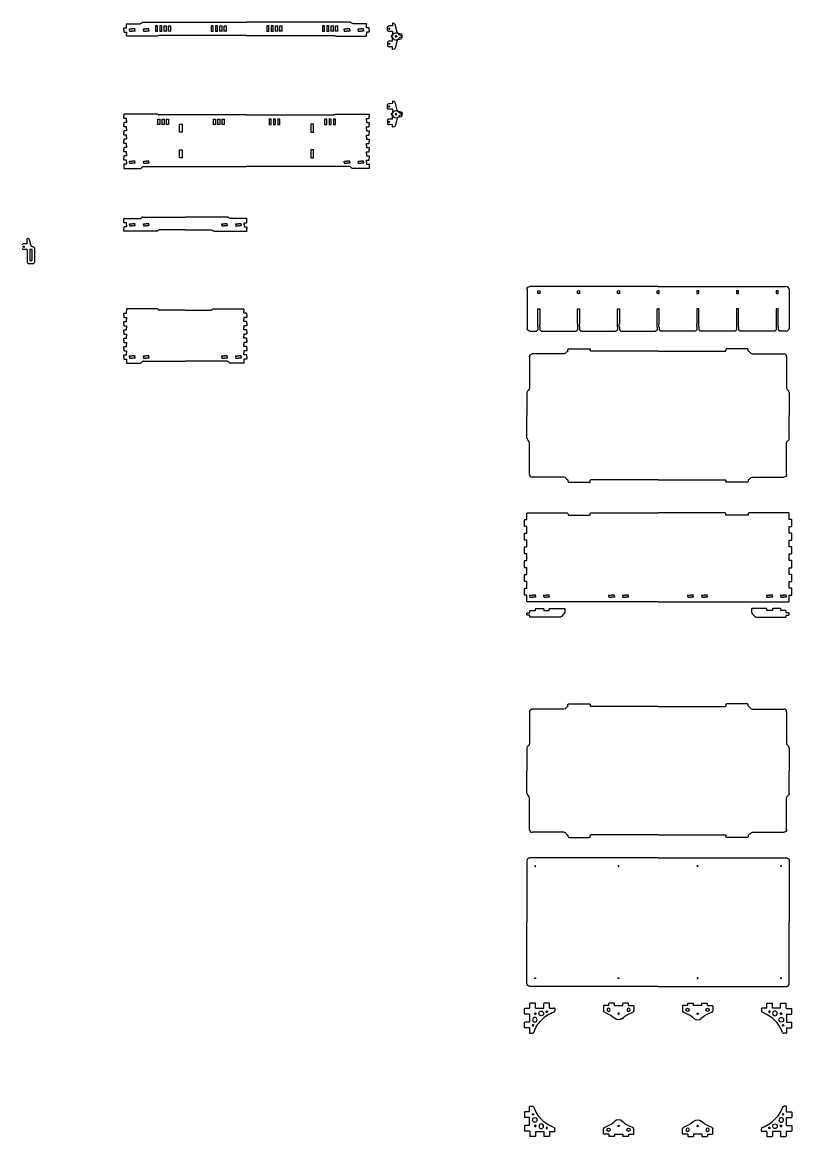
# Model space of a CAD drawing. Header units: inches. Extents: x -248 to 382, y -86 to 166.
# Drawn here: x -8.1 to 61, y -69.7 to 30.4 of the extents above; entities that cross this region are included whole.
import ezdxf

# ---------------------------------------------------------------- set-up
doc = ezdxf.new("R2010")
doc.units = ezdxf.units.IN
doc.header["$MEASUREMENT"] = 0
doc.layers.add('CUT', color=1, linetype='Continuous')

# ---------------------------------------------------------------- blocks, each defined once
blk = doc.blocks.new('HingeHole')
at = {"layer": 'CUT', "ltscale": 0.003906}
for p, q in [((-0.0975, 0.495), (0.0975, 0.495)), ((0.0975, 0.005), (-0.0975, 0.005)), ((-0.0925, 0), (-0.0925, 0.5)), ((0.0925, 0.5), (0.0925, 0))]:
    blk.add_line(p, q, dxfattribs=at)
blk = doc.blocks.new('BraceHole_Quarter')
at = {"layer": 'CUT', "ltscale": 0.003906}
for p, q in [((-0.25, 0.0935), (0, 0.0935)), ((-0.246, 0), (-0.246, 0.0975))]:
    blk.add_line(p, q, dxfattribs=at)
blk = doc.blocks.new('BraceHole')
at = {"color": 0}
blk.add_blockref('BraceHole_Quarter', (0, 0), dxfattribs=at)
at = {"color": 0, "xscale": -1, "rotation": 180}
blk.add_blockref('BraceHole_Quarter', (0, 0), dxfattribs=at)
at = {"color": 0, "xscale": -1}
blk.add_blockref('BraceHole_Quarter', (0, 0), dxfattribs=at)
at = {"color": 0, "rotation": 180}
blk.add_blockref('BraceHole_Quarter', (0, 0), dxfattribs=at)
blk = doc.blocks.new('BraceHoles')
at = {"color": 0}
for p in [(0.5, 0), (1.75, 0)]:
    blk.add_blockref('BraceHole', p, dxfattribs=at)
blk = doc.blocks.new('Dovetail_Out_Half')
for p, q in [((-0.01, 0.16125), (0.02125, 0.1925)), ((-0.01, 0), (-0.01, 0.16125)), ((0.02125, 0.1925), (0.24, 0.1925)), ((0.24, 0.1925), (0.24, 0.375))]:
    blk.add_line(p, q)
blk = doc.blocks.new('Lid_Top_Back_Half')
at = {"layer": 'CUT'}
for p, q in [((8.07, 0), (10.74, 0)), ((0, -0.06), (7.9, -0.06)), ((10.77, -0.03), (10.77, -0.19)), ((10.77, -0.94), (10.77, -1.1)), ((9.33, -1.26), (0, -1.26)), ((9.47, -1.17), (9.41, -1.22)), ((10.74, -1.13), (9.55, -1.13))]:
    blk.add_line(p, q, dxfattribs=at)
for centre, radius, start, end in [((8.07, -0.12), 0.125, 90, 131.4096), ((10.74, -0.03), 0.0312, 0, 90), ((7.9, 0.07), 0.125, 270, 311.4096), ((9.33, -1.13), 0.125, 270, 315), ((9.55, -1.26), 0.125, 90, 135), ((10.74, -1.1), 0.0312, 270, 0)]:
    blk.add_arc(centre, radius, start, end, dxfattribs=at)
at = {"rotation": 180}
for p in [(1.92, -0.44), (2.31, -0.44), (6.92, -0.44), (7.31, -0.44)]:
    blk.add_blockref('HingeHole', p, dxfattribs=at)
at = {"xscale": -1, "rotation": 180}
for p in [(2.7, -0.44), (3.09, -0.44), (7.7, -0.44), (8.09, -0.44)]:
    blk.add_blockref('HingeHole', p, dxfattribs=at)
at = {"xscale": -1}
blk.add_blockref('BraceHoles', (10.77, -0.56), dxfattribs=at)
at = {"layer": 'CUT', "xscale": -1}
blk.add_blockref('Dovetail_Out_Half', (11.01, -0.56), dxfattribs=at)
at = {"layer": 'CUT', "rotation": 180}
blk.add_blockref('Dovetail_Out_Half', (11.01, -0.56), dxfattribs=at)
blk = doc.blocks.new('Lid_Top_Back')
at = {"xscale": -1}
blk.add_blockref('Lid_Top_Back_Half', (0, 0), dxfattribs=at)
blk.add_blockref('Lid_Top_Back_Half', (0, 0))
blk = doc.blocks.new('Dovetail_Half')
for p, q in [((-0.25, 0.21375), (-0.25, 0.375)), ((-0.25, 0.21375), (-0.21875, 0.1825)), ((0, 0.1825), (-0.21875, 0.1825)), ((0, 0), (0, 0.1825))]:
    blk.add_line(p, q)
blk = doc.blocks.new('Bottom_Back_Half')
at = {"layer": 'CUT', "ltscale": 0.015625}
for p, q in [((-11.03, 6.23), (-11.03, 6.06)), ((-8.05, 6.26), (-10.99, 6.26)), ((0, 6.2), (-7.88, 6.2))]:
    blk.add_line(p, q, dxfattribs=at)
for points in [[(-5.79, 5.37), (-5.79, 4.63), (-6.02, 4.63), (-6.02, 5.37)], [(-5.79, 3.06), (-5.79, 2.32), (-6.02, 2.32), (-6.02, 3.06)]]:
    blk.add_lwpolyline(points, close=True, dxfattribs=at)
blk.add_lwpolyline([(-11.03, 1.56), (-11.03, 1.4, 0.414214), (-10.99, 1.37), (-9.55, 1.37, 0.198912), (-9.46, 1.41), (-9.35, 1.52, -0.198912), (-9.26, 1.56), (0, 1.56)], format="xyb", dxfattribs=at)
for centre, radius, start, end in [((-10.99, 6.23), 0.0312, 90, 180), ((-8.05, 6.14), 0.125, 48.5904, 90), ((-7.88, 6.32), 0.125, 228.5904, 270)]:
    blk.add_arc(centre, radius, start, end, dxfattribs=at)
at = {"rotation": 180}
for p in [(-7.89, 5.82), (-7.5, 5.82), (-7.11, 5.82), (-2.89, 5.82), (-2.5, 5.82), (-2.11, 5.82)]:
    blk.add_blockref('HingeHole', p, dxfattribs=at)
blk.add_blockref('BraceHoles', (-10.77, 1.94))
at = {"layer": 'CUT'}
for p in [(-10.78, 5.69), (-10.78, 4.94), (-10.78, 4.19), (-10.78, 3.44), (-10.78, 2.69), (-10.78, 1.94)]:
    blk.add_blockref('Dovetail_Half', p, dxfattribs=at)
at = {"layer": 'CUT', "xscale": -1, "rotation": 180}
for p in [(-10.78, 5.69), (-10.78, 4.94), (-10.78, 4.19), (-10.78, 3.44), (-10.78, 2.69), (-10.78, 1.94)]:
    blk.add_blockref('Dovetail_Half', p, dxfattribs=at)
blk = doc.blocks.new('Bottom_Back_Full')
blk.add_blockref('Bottom_Back_Half', (0, -1.375))
at = {"xscale": -1}
blk.add_blockref('Bottom_Back_Half', (0, -1.375), dxfattribs=at)
blk = doc.blocks.new('HingeTop')
at = {"layer": 'CUT', "ltscale": 0.007812}
for p, q in [((-0.24, 0.26), (0, 0.25)), ((-0.02, 0.25), (0.07, 0.25)), ((-0.24, -0.25), (0, -0.25)), ((-0.02, -0.25), (0.07, -0.25))]:
    blk.add_line(p, q, dxfattribs=at)
at = {"layer": 'CUT'}
blk.add_lwpolyline([(-0.24, -0.25), (-0.24, -0.62), (-0.18, -0.62, -0.57735), (-0.15, -0.67), (-0.19, -0.74, -0.267949), (-0.22, -0.75), (-0.22, -0.75, 0.336424), (-0.25, -0.78, -0.411031), (-0.65, -1), (-1.03, -0.91, -0.414214), (-1.11, -0.75), (-1.1, -0.7, -0.267949), (-1.01, -0.61), (-0.93, -0.59, 0.203798), (-0.86, -0.53, -0.141217), (-0.73, -0.4, 0.203798), (-0.67, -0.32), (-0.48, 0.38, -0.267949), (-0.39, 0.46), (-0.28, 0.49, -0.493145), (-0.24, 0.46), (-0.24, 0.26)], format="xyb", dxfattribs=at)
at = {"layer": 'CUT', "ltscale": 0.003906}
for centre in [(0.05, 0), (-0.57, -0.69)]:
    blk.add_circle(centre, 0.0595, dxfattribs=at)
at = {"layer": 'CUT', "ltscale": 0.007812}
for centre, radius, start, end in [((0.07, 0.13), 0.125, 18.3655, 90), ((-0.32, 0), 0.531, 341.6345, 18.3655), ((0.07, -0.13), 0.125, 270, 341.6345)]:
    blk.add_arc(centre, radius, start, end, dxfattribs=at)
blk = doc.blocks.new('Bottom_Side_Half')
at = {"layer": 'CUT', "ltscale": 0.015625}
for p, q in [((-5.27, 1.73), (-5.27, 1.57)), ((-2.55, 1.77), (-5.24, 1.77)), ((-2.41, 1.68), (-2.46, 1.73)), ((0, 1.64), (-2.32, 1.64)), ((-5.27, -2.93), (-5.27, -3.09)), ((-3.96, -3.09), (-3.85, -2.97)), ((-3.76, -2.94), (0, -2.94)), ((-5.24, -3.12), (-4.05, -3.12))]:
    blk.add_line(p, q, dxfattribs=at)
for centre, radius, start, end in [((-5.24, 1.73), 0.0312, 90, 180), ((-2.55, 1.64), 0.125, 45, 90), ((-2.32, 1.77), 0.125, 225, 270), ((-3.76, -3.06), 0.125, 90, 135), ((-5.24, -3.09), 0.0312, 180, 270), ((-4.05, -3), 0.125, 270, 315)]:
    blk.add_arc(centre, radius, start, end, dxfattribs=at)
blk.add_blockref('BraceHoles', (-5.27, -2.56))
at = {"layer": 'CUT'}
for p in [(-5.51, 1.19), (-5.51, 0.44), (-5.51, -0.31), (-5.51, -1.06), (-5.51, -1.81), (-5.51, -2.56)]:
    blk.add_blockref('Dovetail_Out_Half', p, dxfattribs=at)
at = {"layer": 'CUT', "xscale": -1, "rotation": 180}
for p in [(-5.51, 1.19), (-5.51, 0.44), (-5.51, -0.31), (-5.51, -1.06), (-5.51, -1.81), (-5.51, -2.56)]:
    blk.add_blockref('Dovetail_Out_Half', p, dxfattribs=at)
blk = doc.blocks.new('Bottom_Side_Full')
at = {"color": 1}
blk.add_blockref('Bottom_Side_Half', (0, 0), dxfattribs=at)
at = {"color": 1, "xscale": -1}
blk.add_blockref('Bottom_Side_Half', (0, 0), dxfattribs=at)
blk = doc.blocks.new('Lid_Side_Half')
at = {"layer": 'CUT'}
for p, q in [((-2.79, 2.55), (-2.79, 5.49)), ((-2.76, 5.53), (-2.59, 5.53)), ((-1.84, 5.53), (-1.68, 5.53)), ((-1.65, 5.49), (-1.65, 4.05)), ((-1.62, 3.97), (-1.56, 3.91)), ((-1.53, 3.83), (-1.53, 0)), ((-2.7, 2.41), (-2.75, 2.46)), ((-2.66, 0), (-2.66, 2.32))]:
    blk.add_line(p, q, dxfattribs=at)
for centre, radius, start, end in [((-2.76, 5.49), 0.0312, 90, 180), ((-1.68, 5.49), 0.0312, 0, 90), ((-1.53, 4.05), 0.125, 180, 225), ((-1.65, 3.83), 0.125, 0, 45), ((-2.66, 2.55), 0.125, 180, 225), ((-2.79, 2.32), 0.125, 0, 45)]:
    blk.add_arc(centre, radius, start, end, dxfattribs=at)
at = {"xscale": -1, "rotation": 90}
blk.add_blockref('BraceHoles', (-2.22, 5.27), dxfattribs=at)
at = {"layer": 'CUT', "xscale": -1, "rotation": 90}
blk.add_blockref('Dovetail_Half', (-2.22, 5.28), dxfattribs=at)
at = {"layer": 'CUT', "rotation": 270}
blk.add_blockref('Dovetail_Half', (-2.22, 5.28), dxfattribs=at)
blk = doc.blocks.new('Lid_Side')
blk.add_blockref('Lid_Side_Half', (0, 0))
at = {"xscale": -1, "rotation": 180}
blk.add_blockref('Lid_Side_Half', (0, 0), dxfattribs=at)
blk = doc.blocks.new('Lid_Quadrant')
at = {"layer": 'CUT', "ltscale": 0.015625}
for p, q in [((0, 5.77), (6.03, 5.77)), ((6.1, 5.94), (6.1, 5.84)), ((8.03, 6), (6.16, 6)), ((8.1, 5.82), (8.1, 5.94)), ((8.48, 5.54), (11.3, 5.54)), ((11.54, 5.29), (11.54, 2.48)), ((11.78, 2.06), (11.78, 0))]:
    blk.add_line(p, q, dxfattribs=at)
for centre, radius, start, end in [((6.03, 5.84), 0.0625, 270, 0), ((6.16, 5.94), 0.0625, 90, 180), ((8.03, 5.94), 0.0625, 0, 90), ((8.16, 5.82), 0.0625, 180, 251.4178), ((8.06, 5.52), 0.25, 32.6836, 71.4178), ((8.48, 5.79), 0.25, 212.6836, 270), ((11.3, 5.29), 0.25, 0, 90), ((11.79, 2.48), 0.25, 180, 237.3164), ((11.52, 2.06), 0.25, 360, 57.3164)]:
    blk.add_arc(centre, radius, start, end, dxfattribs=at)
blk = doc.blocks.new('Lid_Whole')
at = {"xscale": -1}
blk.add_blockref('Lid_Quadrant', (0, 0), dxfattribs=at)
blk.add_blockref('Lid_Quadrant', (0, 0))
at = {"rotation": 180}
blk.add_blockref('Lid_Quadrant', (0, 0), dxfattribs=at)
at = {"xscale": -1, "rotation": 180}
blk.add_blockref('Lid_Quadrant', (0, 0), dxfattribs=at)
blk = doc.blocks.new('Bracket_V2')
at = {"layer": 'CUT'}
for p, q in [((-0.2, 0.22), (-0.22, 0.22)), ((-0.2, 0.65), (-0.17, 0.68)), ((-0.2, 0.22), (-0.2, 0.65)), ((0.28, 0.68), (-0.17, 0.68)), ((0.28, 0.68), (0.31, 0.65)), ((0.31, 0.22), (0.31, 0.65)), ((0.31, 0.22), (1.05, 0.22)), ((1.05, 0.65), (1.08, 0.68)), ((1.05, 0.22), (1.05, 0.65)), ((1.53, 0.68), (1.08, 0.68)), ((1.53, 0.68), (1.56, 0.65)), ((1.56, 0.22), (1.56, 0.65)), ((1.56, 0.22), (2.01, 0.22)), ((2.04, 0.19), (2.04, 0.03)), ((2.04, 0.19), (2.04, -0.03))]:
    blk.add_line(p, q, dxfattribs=at)
for centre, radius in [((0.28, -0.28), 0.0645), ((0.82, -0.25), 0.209), ((1.32, -0.09), 0.0645)]:
    blk.add_circle(centre, radius, dxfattribs=at)
for centre, radius, start, end in [((2.01, 0.19), 0.0312, 0, 90), ((2.97, -2.97), 3, 109.7047, 135), ((1.91, -0.03), 0.125, 289.7047, 360)]:
    blk.add_arc(centre, radius, start, end, dxfattribs=at)
blk = doc.blocks.new('Bracket_V2_both')
at = {"xscale": -1}
blk.add_blockref('Bracket_V2', (-0.45, -0.45), dxfattribs=at)
at = {"rotation": 270}
blk.add_blockref('Bracket_V2', (-0.45, -0.45), dxfattribs=at)
blk = doc.blocks.new('Tab_Mid')
at = {"layer": 'CUT'}
for p, q in [((-1.36, 0.03), (-1.36, 0.48)), ((-0.37, 0), (0.37, 0)), ((-0.37, 0), (-0.37, -0.2)), ((1.36, 0.03), (1.36, 0.48)), ((-0.88, 0), (-1.33, 0)), ((-0.88, 0), (-0.88, -0.2)), ((-0.88, -0.2), (-0.85, -0.23)), ((-0.4, -0.23), (-0.85, -0.23)), ((-0.4, -0.23), (-0.37, -0.2)), ((0.37, 0), (0.37, -0.2)), ((0.37, -0.2), (0.4, -0.23)), ((0.85, -0.23), (0.4, -0.23)), ((0.85, -0.23), (0.88, -0.2)), ((0.88, 0), (1.33, 0)), ((0.88, 0), (0.88, -0.2))]:
    blk.add_line(p, q, dxfattribs=at)
for centre, radius in [((-0.9, 0.38), 0.146), ((0, 0.73), 0.0645), ((0.9, 0.38), 0.146)]:
    blk.add_circle(centre, radius, dxfattribs=at)
for centre, radius, start, end in [((-2.29, 3.42), 3, 289.7047, 310.871), ((0, 0.77), 0.5, 49.129, 130.871), ((2.29, 3.42), 3, 229.129, 250.2953), ((-1.23, 0.48), 0.125, 109.7047, 180), ((-1.33, 0.03), 0.0312, 180, 270), ((1.23, 0.48), 0.125, 0, 70.2953), ((1.33, 0.03), 0.0312, 270, 0)]:
    blk.add_arc(centre, radius, start, end, dxfattribs=at)
blk = doc.blocks.new('Tabs')
at = {"xscale": -1}
for name, p in [('Bracket_V2_both', (-11.77, 5.77)), ('Tab_Mid', (3.55, -5.77))]:
    blk.add_blockref(name, p, dxfattribs=at)
at = {"xscale": -1, "rotation": 180}
for name, p in [('Tab_Mid', (-3.55, 5.77)), ('Bracket_V2_both', (11.77, -5.77))]:
    blk.add_blockref(name, p, dxfattribs=at)
at = {"rotation": 180}
for name, p in [('Tab_Mid', (3.55, 5.77)), ('Bracket_V2_both', (-11.77, -5.77))]:
    blk.add_blockref(name, p, dxfattribs=at)
for name, p in [('Bracket_V2_both', (11.77, 5.77)), ('Tab_Mid', (-3.55, -5.77))]:
    blk.add_blockref(name, p)
blk = doc.blocks.new('Notch')
at = {"layer": 'CUT'}
for p, q in [((0.09, 1.99), (-0.09, 1.99)), ((-0.09, 1.99), (-0.09, 0.62)), ((0.09, 0.62), (0.09, 1.99)), ((-0.09, 0.12), (-0.22, -0.01)), ((-0.09, 0.62), (-0.08, 0.62)), ((-0.09, 0.38), (-0.08, 0.38)), ((-0.09, 0.38), (-0.09, 0.12)), ((-0.08, 0.38), (-0.08, 0.62)), ((0.08, 0.38), (0.08, 0.62)), ((0.09, 0.62), (0.08, 0.62)), ((0.09, 0.38), (0.08, 0.38)), ((0.09, 0.38), (0.09, 0.12)), ((0.22, -0.01), (0.09, 0.12))]:
    blk.add_line(p, q, dxfattribs=at)
at = {"layer": 'CUT', "ltscale": 0.015625}
blk.add_lwpolyline([(0.09, 3.62), (-0.09, 3.62), (-0.09, 3.38), (0.09, 3.38)], close=True, dxfattribs=at)
blk = doc.blocks.new('Insert_Long_Half')
at = {"layer": 'CUT'}
for p, q in [((0, 0), (11.52, 0)), ((11.77, -0.24), (11.77, -3.75)), ((0.09, -2.01), (0, -2.01)), ((0.09, -3.38), (0.09, -2.01)), ((0.08, -3.62), (0.08, -3.38)), ((0.09, -3.38), (0.08, -3.38)), ((0.09, -3.63), (0.08, -3.62)), ((0.09, -3.63), (0.09, -3.88)), ((0.22, -4.01), (0.09, -3.88)), ((3.35, -4.01), (0.22, -4.01)), ((6.92, -4.01), (3.79, -4.01)), ((10.49, -4.01), (7.36, -4.01)), ((11.52, -4.01), (10.93, -4.01))]:
    blk.add_line(p, q, dxfattribs=at)
at = {"layer": 'CUT', "ltscale": 0.015625}
blk.add_lwpolyline([(0, -0.62), (0.09, -0.62), (0.09, -0.38), (0, -0.38)], dxfattribs=at)
at = {"layer": 'CUT'}
for centre, start, end in [((11.52, -0.24), 0, 90), ((11.52, -3.75), 270, 0)]:
    blk.add_arc(centre, 0.25, start, end, dxfattribs=at)
for p in [(3.57, -4), (7.14, -4), (10.71, -4)]:
    blk.add_blockref('Notch', p)
blk = doc.blocks.new('Insert_Long_Whole')
at = {"xscale": -1}
blk.add_blockref('Insert_Long_Half', (0, -0.005), dxfattribs=at)
blk.add_blockref('Insert_Long_Half', (0, -0.005))
blk = doc.blocks.new('FloorPlate_Quadrant')
at = {"layer": 'CUT'}
for p, q in [((3.58, 5.04), (3.51, 5.04)), ((3.55, 5.08), (3.55, 5)), ((11.08, 5.04), (11, 5.04)), ((11.04, 5.08), (11.04, 5))]:
    blk.add_line(p, q, dxfattribs=at)
at = {"layer": 'CUT', "ltscale": 0.015625}
blk.add_lwpolyline([(0, 5.77), (11.53, 5.77, -0.414214), (11.78, 5.52), (11.78, 0)], format="xyb", dxfattribs=at)
at = {"layer": 'CUT'}
for centre in [(3.55, 5.04), (11.04, 5.04)]:
    blk.add_circle(centre, 0.0362, dxfattribs=at)
blk = doc.blocks.new('FloorPlate_Whole')
at = {"xscale": -1}
blk.add_blockref('FloorPlate_Quadrant', (0, 0), dxfattribs=at)
blk.add_blockref('FloorPlate_Quadrant', (0, 0))
at = {"rotation": 180}
blk.add_blockref('FloorPlate_Quadrant', (0, 0), dxfattribs=at)
at = {"xscale": -1, "rotation": 180}
blk.add_blockref('FloorPlate_Quadrant', (0, 0), dxfattribs=at)
blk = doc.blocks.new('BasePlate_full')
blk.add_blockref('FloorPlate_Whole', (0, 0))
blk = doc.blocks.new('CornerFoot2')
at = {"layer": 'CUT'}
blk.add_lwpolyline([(-0.78, 0.79), (-1.47, 0.79), (-1.5, 0.75), (-1.5, 0.59), (-2, 0.59), (-2, 0.75), (-2.03, 0.79), (-3.35, 0.79), (-3.38, 0.75), (-3.38, 0.48, 0.198912), (-3.31, 0.3), (-3.08, 0.07, 0.198912), (-2.9, -0.01), (-0.25, -0.01), (-0.25, 0.18), (-0.03, 0.18), (0.01, 0.21), (0.01, 0.35), (-0.03, 0.38), (-0.25, 0.38), (-0.25, 0.56), (-0.28, 0.59), (-0.75, 0.59), (-0.75, 0.75)], format="xyb", close=True, dxfattribs=at)
blk = doc.blocks.new('TheOne_LongSide_Half')
at = {"layer": 'CUT'}
blk.add_line((-8.09, -0.22), (-6.1, -0.22), dxfattribs=at)
for points in [[(0, -8), (-11.74, -8), (-11.78, -7.97), (-11.78, -7.39), (-11.97, -7.39), (-12.01, -7.36), (-12.01, -6.8), (-11.97, -6.76), (-11.78, -6.76), (-11.78, -6.16), (-11.97, -6.16), (-12.01, -6.13), (-12.01, -5.56), (-11.97, -5.53), (-11.78, -5.53), (-11.78, -4.93), (-11.97, -4.93), (-12.01, -4.9), (-12.01, -4.33), (-11.97, -4.3), (-11.78, -4.3), (-11.78, -3.7), (-11.97, -3.7), (-12.01, -3.67), (-12.01, -3.1), (-11.97, -3.07), (-11.78, -3.07), (-11.78, -2.47), (-11.97, -2.47), (-12.01, -2.44), (-12.01, -1.87), (-11.97, -1.84), (-11.78, -1.84), (-11.78, -1.24), (-11.97, -1.24), (-12.01, -1.2), (-12.01, -0.64), (-11.97, -0.61), (-11.78, -0.61), (-11.78, -0.03), (-11.74, 0.01), (-8.22, 0.01, -0.414214), (-8.09, -0.12), (-8.09, -0.22)], [(-6.1, -0.22), (-6.1, -0.12, -0.414214), (-5.98, 0.01), (0, 0.01)]]:
    blk.add_lwpolyline(points, format="xyb", dxfattribs=at)
for p in [(-11.77, -7.48), (-4.67, -7.48)]:
    blk.add_blockref('BraceHoles', p)
blk = doc.blocks.new('TheOne_SideLong')
blk.add_blockref('TheOne_LongSide_Half', (0, 0))
at = {"xscale": -1}
blk.add_blockref('TheOne_LongSide_Half', (0, 0), dxfattribs=at)

msp = doc.modelspace()

# ---------------------------------------------------------------- linework, layer by layer
at = {"layer": 'CUT', "ltscale": 0.007812}
for p, q in [((-7.94, 10.47), (-8.03, 10.47)), ((-7.72, 10.48), (-7.95, 10.47)), ((-7.72, 10.48), (-7.72, 10.93)), ((-7.94, 9.96), (-8.03, 9.96)), ((-7.72, 9.96), (-7.95, 9.96))]:
    msp.add_line(p, q, dxfattribs=at)
msp.add_lwpolyline([(-7.72, 9.96), (-7.72, 8.9, 0.414214), (-7.53, 8.71), (-7.2, 8.71, 0.414214), (-7.02, 8.9), (-7.02, 10.03, 0.414214), (-7.2, 10.22), (-7.24, 10.22, -0.339454), (-7.36, 10.31), (-7.5, 10.85, 0.267949), (-7.59, 10.94), (-7.68, 10.96)], format="xyb", dxfattribs=at)
at = {"layer": 'CUT'}
msp.add_lwpolyline([(-7.27, 8.99), (-7.27, 9.95, 0.414214), (-7.29, 9.96), (-7.44, 9.96, 0.414214), (-7.46, 9.95), (-7.46, 8.99, 0.414214), (-7.44, 8.97), (-7.29, 8.97, 0.414214)], format="xyb", close=True, dxfattribs=at)
at = {"layer": 'CUT', "ltscale": 0.003906}
msp.add_circle((-8.01, 10.22), 0.0595, dxfattribs=at)
at = {"layer": 'CUT', "ltscale": 0.007812}
for centre, radius, start, end in [((-8.03, 10.34), 0.125, 90, 161.6345), ((-8.03, 10.09), 0.125, 198.3655, 270), ((-7.69, 10.93), 0.0312, 75, 180)]:
    msp.add_arc(centre, radius, start, end, dxfattribs=at)

# ---------------------------------------------------------------- block references
for name, p in [('Insert_Long_Whole', (48.97, 6.64)), ('Lid_Whole', (48.97, -4.95)), ('TheOne_SideLong', (48.97, -13.69)), ('CornerFoot2', (60.74, -23.07)), ('Lid_Whole', (48.97, -36.86)), ('BasePlate_full', (48.97, -50.47)), ('Tabs', (48.97, -63.74))]:
    msp.add_blockref(name, p)
at = {"xscale": -1}
msp.add_blockref('CornerFoot2', (37.2, -23.07), dxfattribs=at)
at = {"layer": 'CUT'}
for name, p, rotation in [('Lid_Top_Back', (12, 29.13), 180), ('HingeTop', (24.86, 28.44), 180), ('HingeTop', (24.86, 21.44), 180), ('Lid_Side', (6.5, 14.41), 89.99999999999999)]:
    msp.add_blockref(name, p, dxfattribs=dict(at, rotation=rotation))
at = {"layer": 'CUT', "xscale": -1}
for name, p in [('HingeTop', (24.86, 29.82)), ('HingeTop', (24.86, 22.82)), ('Bottom_Side_Full', (6.5, 2.87))]:
    msp.add_blockref(name, p, dxfattribs=at)
at = {"layer": 'CUT'}
msp.add_blockref('Bottom_Back_Full', (12, 17.25), dxfattribs=at)

doc.saveas('drawing.dxf')
